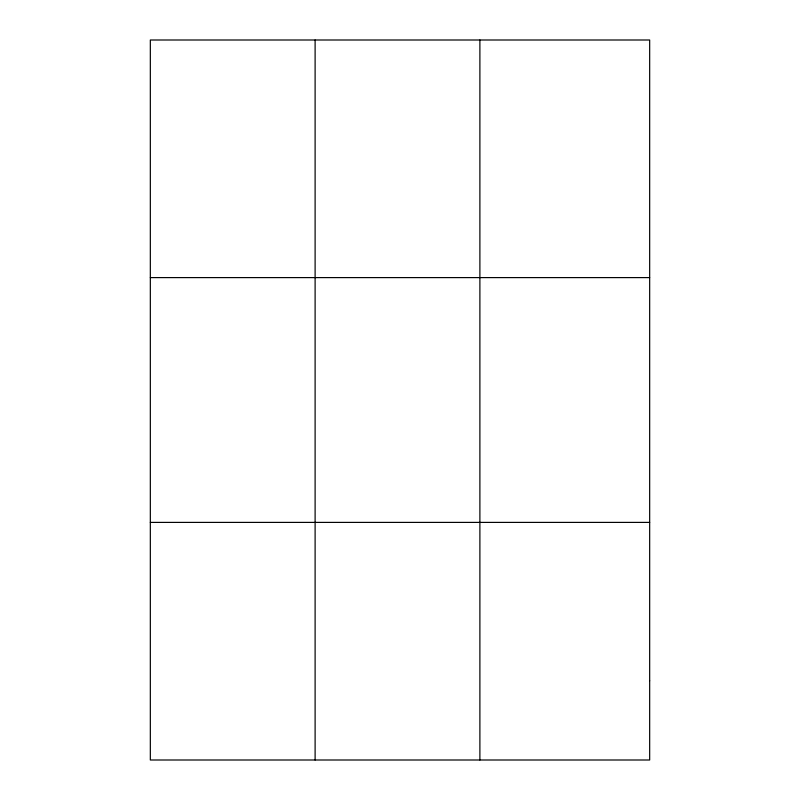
<?xml version="1.0" encoding="UTF-8"?>
<svg xmlns="http://www.w3.org/2000/svg" width="800" height="800" viewBox="0 0 800 800"><rect width="100%" height="100%" fill="white"/><g stroke="black" fill="none" stroke-linecap="round" stroke-linejoin="round"><path stroke-width="1.2" d="M315.11 40L315.11 760M479.89 40L479.89 760M150.33 277.6L649.67 277.6M150.33 522.4L649.67 522.4M649.67 680.8L649.67 760L150.33 760L150.33 40L649.67 40L649.67 680.8"/></g></svg>
